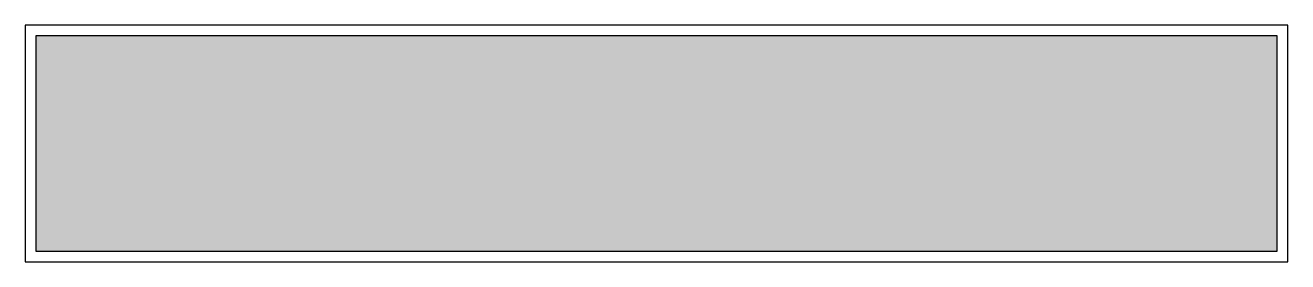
# Model space of a CAD drawing. Header units: inches. Extents: x 22.6 to 82.6, y -9.6 to 1.6.
import ezdxf

# ---------------------------------------------------------------- set-up
doc = ezdxf.new("R2010")
doc.units = ezdxf.units.IN
doc.header["$MEASUREMENT"] = 0

msp = doc.modelspace()

# ---------------------------------------------------------------- hatches: boundary and pattern name
h = msp.add_hatch(color=8)
h.dxf.hatch_style = 1
h.paths.add_polyline_path([(82.067, 1.143), (23.067, 1.143), (23.067, -9.107), (82.067, -9.107)])

# ---------------------------------------------------------------- linework, layer by layer
for p, q in [((82.567, 1.643), (22.567, 1.643)), ((22.567, 1.643), (22.567, -9.607)), ((82.567, -9.607), (82.567, 1.643)), ((82.067, 1.143), (23.067, 1.143)), ((23.067, 1.143), (23.067, -9.107)), ((82.067, -9.107), (82.067, 1.143)), ((23.067, -9.107), (82.067, -9.107)), ((22.567, -9.607), (82.567, -9.607))]:
    msp.add_line(p, q)

doc.saveas('drawing.dxf')
